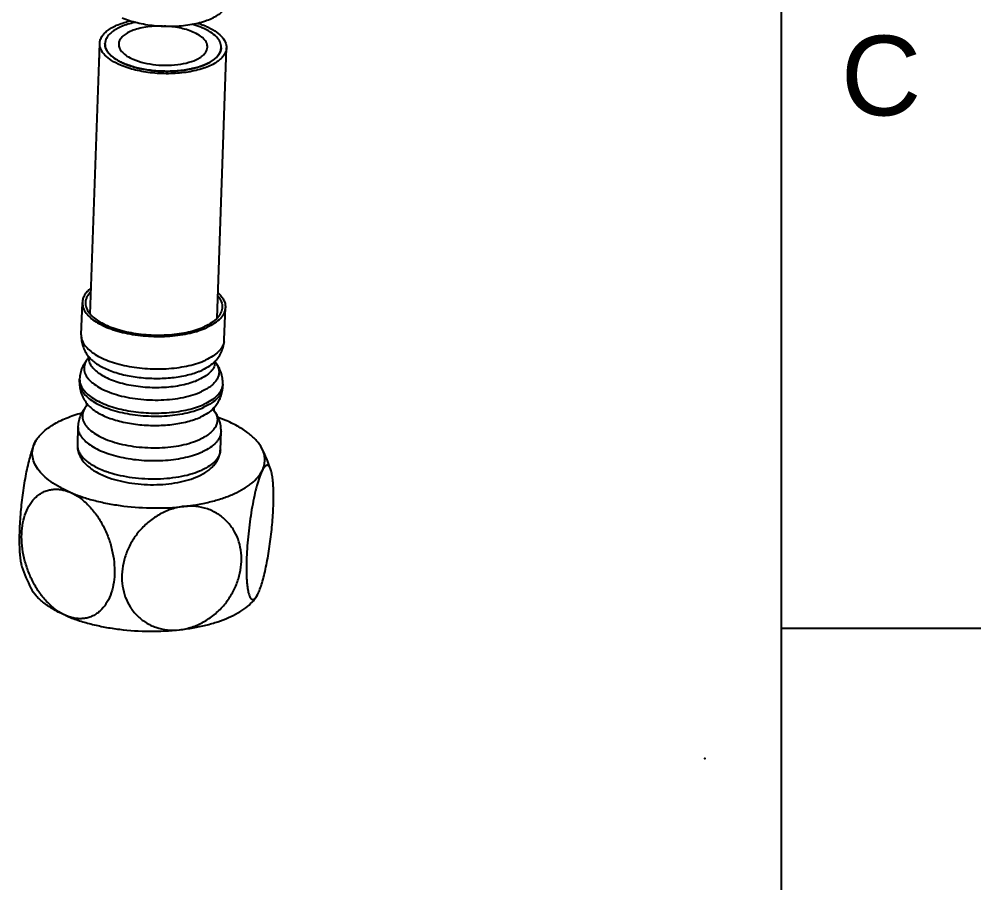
# Model space of a CAD drawing. Header units: millimetres. Extents: x 601 to 1195, y -13 to 407.
# Drawn here: x 1126.8 to 1195, y 139.5 to 200.8 of the extents above; entities that cross this region are included whole.
import ezdxf

# ---------------------------------------------------------------- set-up
doc = ezdxf.new("R2010")
doc.units = ezdxf.units.MM
doc.header["$LTSCALE"] = 0.1
doc.layers.add('02___PRT_ALL_AXES', color=7, linetype='Continuous')
doc.styles.get("Standard").update_dxf_attribs({"font": 'arial_0.ttf'})

msp = doc.modelspace()

# ---------------------------------------------------------------- linework, layer by layer
for p, q in [((1180.867, 0.869), (1180.867, 392.586)), ((1180.867, 157.556), (1195.008, 157.556))]:
    msp.add_line(p, q)
at = {"color": 7, "linetype": 'Continuous'}
for p, q in [((1131.202, 178.373), (1131.282, 180.676)), ((1141.348, 178.018), (1141.428, 180.321)), ((1131.084, 175.018), (1131.092, 175.236)), ((1131.092, 175.242), (1131.092, 175.236)), ((1131.108, 175.025), (1131.109, 175.02)), ((1141.209, 174.679), (1141.208, 174.675)), ((1141.238, 174.881), (1141.23, 174.663)), ((1141.238, 174.881), (1141.238, 174.887)), ((1130.974, 171.871), (1130.929, 170.574)), ((1141.075, 170.219), (1141.12, 171.516)), ((1127.923, 170.736), (1127.92, 170.73)), ((1127.923, 170.736), (1128.004, 170.882)), ((1127.923, 170.736), (1127.995, 170.867)), ((1143.657, 159.851), (1143.728, 159.981))]:
    msp.add_line(p, q, dxfattribs=at)
for centre, radius, start, end in [((1132.187, 178.339), 0.986, 177.99888, 178.86233), ((1140.353, 178.053), 0.995, 349.30703, 357.97598), ((1133.928, 178.563), 2.801, 217.43625, 219.05107), ((1131.405, 176.824), 0.319, 348.93414, 352.55654), ((1138.635, 178.404), 2.81, 316.94234, 318.2064), ((1141.038, 176.487), 0.32, 183.44181, 187.05219), ((1139.409, 175.422), 1.647, 36.29572, 37.34002), ((1137.81, 180.217), 4.77, 291.63269, 294.45512), ((1132.137, 175.214), 1.046, 190.67002, 191.2387), ((1133.811, 175.225), 2.801, 217.4439, 219.05103), ((1138.519, 175.066), 2.809, 316.94227, 318.2256), ((1139.291, 172.034), 1.647, 36.3094, 37.33995), ((1137.29, 162.361), 10.773, 66.81396, 70.33171), ((1135.333, 175.311), 7.032, 249.81188, 250.55795), ((1135.449, 175.639), 7.379, 250.56056, 252.13731), ((1142.55, 160.516), 1.291, 326.37247, 328.17792), ((1142.398, 160.611), 1.471, 328.14585, 328.87517)]:
    msp.add_arc(centre, radius, start, end, dxfattribs=at)
for points, knots in [([(1131.878, 181.678), (1131.789, 181.606), (1131.628, 181.459), (1131.438, 181.21), (1131.317, 180.948), (1131.285, 180.765), (1131.282, 180.676)], [0, 0, 0, 0, 0.285812, 0.542829, 0.777576, 1, 1, 1, 1]), ([(1131.882, 181.45), (1131.825, 181.391), (1131.723, 181.272), (1131.605, 181.077), (1131.53, 180.875), (1131.51, 180.737), (1131.507, 180.669)], [0, 0, 0, 0, 0.275777, 0.530404, 0.769388, 1, 1, 1, 1]), ([(1140.894, 181.123), (1140.945, 181.062), (1141.036, 180.937), (1141.137, 180.737), (1141.196, 180.533), (1141.206, 180.396), (1141.204, 180.329)], [0, 0, 0, 0, 0.275199, 0.529683, 0.768917, 1, 1, 1, 1]), ([(1140.9, 181.365), (1140.985, 181.288), (1141.136, 181.129), (1141.309, 180.866), (1141.412, 180.596), (1141.432, 180.41), (1141.428, 180.321)], [0, 0, 0, 0, 0.286003, 0.543051, 0.77772, 1, 1, 1, 1]), ([(1131.282, 180.676), (1131.28, 180.62), (1131.286, 180.505), (1131.339, 180.272), (1131.485, 179.979), (1131.766, 179.655), (1132.148, 179.352), (1132.623, 179.076), (1133.181, 178.832), (1133.81, 178.626), (1134.496, 178.461), (1135.224, 178.341), (1135.977, 178.27), (1136.739, 178.249), (1137.492, 178.278), (1138.22, 178.356), (1138.906, 178.483), (1139.534, 178.655), (1139.925, 178.804), (1140.106, 178.886)], [0, 0, 0, 0, 0.017173, 0.034743, 0.07238, 0.11519, 0.164273, 0.219897, 0.281742, 0.349088, 0.420933, 0.496074, 0.573182, 0.65085, 0.727655, 0.802202, 0.873181, 0.939434, 1, 1, 1, 1]), ([(1131.507, 180.669), (1131.505, 180.615), (1131.511, 180.505), (1131.561, 180.282), (1131.701, 180.002), (1131.969, 179.692), (1132.334, 179.403), (1132.788, 179.139), (1133.321, 178.906), (1133.923, 178.709), (1134.578, 178.551), (1135.274, 178.437), (1136.234, 178.346), (1137.2, 178.35), (1138.137, 178.451), (1138.793, 178.572), (1139.393, 178.736), (1139.767, 178.879), (1139.94, 178.958)], [0, 0, 0, 0, 0.017174, 0.034746, 0.072387, 0.1152, 0.164288, 0.219916, 0.281767, 0.349119, 0.420969, 0.496117, 0.573231, 0.727631, 0.802185, 0.87317, 0.939429, 1, 1, 1, 1]), ([(1141.204, 180.329), (1141.201, 180.264), (1141.183, 180.133), (1141.115, 179.941), (1141.008, 179.755), (1140.806, 179.506), (1140.454, 179.219), (1140.123, 179.041), (1139.94, 178.958)], [0, 0, 0, 0, 0.099138, 0.20154, 0.310077, 0.426982, 0.691059, 1, 1, 1, 1]), ([(1141.428, 180.321), (1141.426, 180.254), (1141.407, 180.116), (1141.336, 179.916), (1141.224, 179.721), (1141.013, 179.46), (1140.644, 179.16), (1140.298, 178.974), (1140.106, 178.886)], [0, 0, 0, 0, 0.099138, 0.20154, 0.310077, 0.426982, 0.691059, 1, 1, 1, 1]), ([(1131.202, 178.373), (1131.197, 178.236), (1131.212, 177.961), (1131.31, 177.563), (1131.475, 177.191), (1131.623, 176.966), (1131.704, 176.86)], [0, 0, 0, 0, 0.253166, 0.504832, 0.753874, 1, 1, 1, 1]), ([(1131.201, 178.358), (1131.2, 178.302), (1131.208, 178.187), (1131.263, 177.955), (1131.413, 177.663), (1131.697, 177.34), (1132.082, 177.039), (1132.558, 176.765), (1133.117, 176.523), (1133.745, 176.318), (1134.431, 176.154), (1135.158, 176.036), (1135.909, 175.966), (1136.669, 175.945), (1137.42, 175.975), (1138.145, 176.054), (1138.829, 176.181), (1139.455, 176.352), (1139.845, 176.501), (1140.025, 176.583)], [0, 0, 0, 0, 0.01717, 0.034769, 0.072532, 0.115508, 0.164756, 0.220514, 0.282453, 0.349847, 0.421693, 0.496794, 0.573827, 0.651396, 0.728084, 0.80251, 0.873371, 0.939518, 1, 1, 1, 1]), ([(1140.73, 176.531), (1140.82, 176.632), (1140.986, 176.847), (1141.18, 177.209), (1141.308, 177.604), (1141.343, 177.88), (1141.348, 178.018)], [0, 0, 0, 0, 0.246132, 0.495125, 0.746799, 1, 1, 1, 1]), ([(1141.331, 177.869), (1141.32, 177.807), (1141.284, 177.683), (1141.197, 177.504), (1141.077, 177.331), (1140.867, 177.1), (1140.52, 176.832), (1140.201, 176.663), (1140.025, 176.583)], [0, 0, 0, 0, 0.098939, 0.202489, 0.312677, 0.431004, 0.695511, 1, 1, 1, 1]), ([(1131.71, 176.729), (1131.62, 176.628), (1131.454, 176.412), (1131.26, 176.051), (1131.132, 175.656), (1131.097, 175.38), (1131.092, 175.242)], [0, 0, 0, 0, 0.246132, 0.495125, 0.746799, 1, 1, 1, 1]), ([(1131.708, 176.726), (1131.619, 176.623), (1131.506, 176.454), (1131.425, 176.206), (1131.402, 176.022), (1131.415, 175.837), (1131.484, 175.584), (1131.627, 175.342), (1131.824, 175.119), (1132.08, 174.887), (1132.482, 174.619), (1133.054, 174.345), (1133.716, 174.115), (1134.45, 173.936), (1135.235, 173.812), (1136.048, 173.747), (1136.865, 173.744), (1137.663, 173.802), (1138.418, 173.92), (1139.108, 174.094), (1139.535, 174.252), (1139.731, 174.342)], [0, 0, 0, 0, 0.040535, 0.059156, 0.077257, 0.095383, 0.114074, 0.154856, 0.177718, 0.20245, 0.257749, 0.320745, 0.390623, 0.466074, 0.545468, 0.62697, 0.708641, 0.788535, 0.864793, 0.935738, 1, 1, 1, 1]), ([(1131.712, 176.727), (1131.71, 176.724), (1131.706, 176.718), (1131.705, 176.716), (1131.702, 176.712), (1131.703, 176.714), (1131.705, 176.717), (1131.707, 176.724), (1131.711, 176.734), (1131.715, 176.747), (1131.717, 176.757), (1131.718, 176.763)], [0, 0, 0, 0, 0.15406, 0.233429, 0.247169, 0.249643, 0.299944, 0.405818, 0.561781, 0.76191, 1, 1, 1, 1]), ([(1131.722, 176.769), (1131.721, 176.668), (1131.756, 176.455), (1131.913, 176.153), (1132.166, 175.868), (1132.508, 175.601), (1132.93, 175.359), (1133.426, 175.145), (1133.984, 174.963), (1134.809, 174.767), (1135.904, 174.631), (1137.014, 174.637), (1137.881, 174.732), (1138.486, 174.844), (1139.04, 174.996), (1139.385, 175.127), (1139.545, 175.2)], [0, 0, 0, 0, 0.034672, 0.072498, 0.115554, 0.164882, 0.220712, 0.282706, 0.350138, 0.422005, 0.574049, 0.728177, 0.802576, 0.873408, 0.939536, 1, 1, 1, 1]), ([(1131.753, 176.798), (1131.825, 176.709), (1131.996, 176.536), (1132.302, 176.304), (1132.668, 176.088), (1133.089, 175.893), (1133.557, 175.721), (1134.251, 175.52), (1135.186, 175.347), (1136.349, 175.263), (1137.505, 175.303), (1138.429, 175.442), (1139.107, 175.617), (1139.42, 175.725), (1139.569, 175.784)], [0, 0, 0, 0, 0.041647, 0.088191, 0.139729, 0.196065, 0.256786, 0.321322, 0.458929, 0.602521, 0.74504, 0.879533, 0.941846, 1, 1, 1, 1]), ([(1140.717, 176.454), (1140.713, 176.395), (1140.694, 176.275), (1140.629, 176.099), (1140.528, 175.929), (1140.341, 175.702), (1140.017, 175.44), (1139.713, 175.277), (1139.545, 175.2)], [0, 0, 0, 0, 0.099038, 0.201563, 0.310325, 0.427436, 0.691627, 1, 1, 1, 1]), ([(1140.737, 176.397), (1140.799, 176.312), (1140.904, 176.137), (1140.986, 175.849), (1140.978, 175.559), (1140.882, 175.277), (1140.702, 175.01), (1140.445, 174.761), (1140.116, 174.533), (1139.866, 174.404), (1139.731, 174.342)], [0, 0, 0, 0, 0.118034, 0.225767, 0.329593, 0.43688, 0.554135, 0.685789, 0.83422, 1, 1, 1, 1]), ([(1140.688, 176.485), (1140.573, 176.362), (1140.286, 176.131), (1139.964, 175.957), (1139.785, 175.876)], [0, 0, 0, 0, 0.461402, 1, 1, 1, 1]), ([(1140.72, 176.448), (1140.721, 176.441), (1140.724, 176.424), (1140.728, 176.407), (1140.732, 176.397)], [0, 0, 0, 0, 0.384459, 1, 1, 1, 1]), ([(1141.238, 174.887), (1141.243, 175.024), (1141.228, 175.298), (1141.13, 175.697), (1140.965, 176.068), (1140.817, 176.294), (1140.736, 176.4)], [0, 0, 0, 0, 0.253166, 0.504832, 0.753874, 1, 1, 1, 1]), ([(1131.084, 175.018), (1131.08, 174.883), (1131.098, 174.611), (1131.197, 174.217), (1131.361, 173.85), (1131.507, 173.627), (1131.587, 173.523)], [0, 0, 0, 0, 0.253189, 0.504825, 0.753854, 1, 1, 1, 1]), ([(1131.084, 175.018), (1131.083, 174.962), (1131.089, 174.847), (1131.143, 174.614), (1131.29, 174.322), (1131.572, 173.998), (1131.955, 173.696), (1132.43, 173.421), (1132.989, 173.177), (1133.618, 172.971), (1134.303, 172.806), (1135.031, 172.687), (1135.784, 172.617), (1136.545, 172.596), (1137.298, 172.625), (1138.024, 172.704), (1138.709, 172.83), (1139.337, 173.002), (1139.727, 173.151), (1139.908, 173.233)], [0, 0, 0, 0, 0.017171, 0.034752, 0.072433, 0.1153, 0.164442, 0.220113, 0.281991, 0.349354, 0.421199, 0.496327, 0.573408, 0.651042, 0.727806, 0.80231, 0.873248, 0.939463, 1, 1, 1, 1]), ([(1131.092, 175.236), (1131.091, 175.219), (1131.091, 175.148), (1131.099, 175.078), (1131.108, 175.025)], [0, 0, 0, 0, 0.248672, 1, 1, 1, 1]), ([(1131.111, 175.01), (1131.133, 174.898), (1131.221, 174.667), (1131.45, 174.35), (1131.775, 174.051), (1132.189, 173.774), (1132.684, 173.524), (1133.25, 173.306), (1133.877, 173.123), (1134.788, 172.93), (1135.983, 172.803), (1137.187, 172.825), (1138.121, 172.936), (1138.773, 173.062), (1139.371, 173.229), (1139.743, 173.373), (1139.916, 173.452)], [0, 0, 0, 0, 0.035619, 0.075488, 0.120944, 0.172509, 0.230118, 0.293289, 0.36125, 0.433018, 0.583289, 0.734289, 0.806945, 0.876101, 0.940738, 1, 1, 1, 1]), ([(1141.23, 174.663), (1141.228, 174.596), (1141.208, 174.459), (1141.136, 174.259), (1141.024, 174.065), (1140.813, 173.805), (1140.445, 173.506), (1140.1, 173.321), (1139.908, 173.233)], [0, 0, 0, 0, 0.099111, 0.201542, 0.310133, 0.42709, 0.691195, 1, 1, 1, 1]), ([(1141.208, 174.675), (1141.177, 174.555), (1141.065, 174.31), (1140.783, 173.985), (1140.392, 173.691), (1140.084, 173.528), (1139.916, 173.452)], [0, 0, 0, 0, 0.202972, 0.432542, 0.697286, 1, 1, 1, 1]), ([(1140.614, 173.195), (1140.702, 173.294), (1140.867, 173.507), (1141.059, 173.864), (1141.188, 174.254), (1141.225, 174.526), (1141.23, 174.663)], [0, 0, 0, 0, 0.246151, 0.495136, 0.746778, 1, 1, 1, 1]), ([(1141.238, 174.881), (1141.237, 174.864), (1141.233, 174.797), (1141.221, 174.729), (1141.209, 174.679)], [0, 0, 0, 0, 0.24876, 1, 1, 1, 1]), ([(1131.591, 173.34), (1131.502, 173.24), (1131.338, 173.027), (1131.145, 172.67), (1131.017, 172.281), (1130.98, 172.008), (1130.974, 171.871)], [0, 0, 0, 0, 0.246151, 0.495136, 0.746778, 1, 1, 1, 1]), ([(1131.589, 173.337), (1131.5, 173.234), (1131.387, 173.065), (1131.306, 172.817), (1131.283, 172.633), (1131.297, 172.448), (1131.365, 172.195), (1131.509, 171.953), (1131.706, 171.73), (1131.962, 171.498), (1132.364, 171.23), (1132.936, 170.956), (1133.598, 170.727), (1134.332, 170.547), (1135.117, 170.423), (1135.93, 170.359), (1136.747, 170.356), (1137.545, 170.414), (1138.299, 170.532), (1138.989, 170.706), (1139.416, 170.864), (1139.612, 170.954)], [0, 0, 0, 0, 0.040521, 0.059139, 0.077238, 0.095364, 0.114058, 0.154848, 0.177714, 0.202452, 0.257759, 0.320763, 0.390644, 0.466097, 0.545491, 0.62699, 0.708657, 0.788547, 0.8648, 0.935741, 1, 1, 1, 1]), ([(1131.593, 173.338), (1131.591, 173.334), (1131.589, 173.332), (1131.583, 173.322), (1131.587, 173.331), (1131.59, 173.338), (1131.595, 173.354), (1131.599, 173.374), (1131.603, 173.398), (1131.605, 173.415), (1131.605, 173.425)], [0, 0, 0, 0, 0.104652, 0.136744, 0.168257, 0.254882, 0.389016, 0.562893, 0.768862, 1, 1, 1, 1]), ([(1131.605, 173.425), (1131.606, 173.447), (1131.603, 173.482), (1131.595, 173.515), (1131.591, 173.525)], [0, 0, 0, 0, 0.673679, 1, 1, 1, 1]), ([(1131.636, 173.461), (1131.711, 173.369), (1131.888, 173.19), (1132.208, 172.951), (1132.591, 172.73), (1133.031, 172.531), (1133.521, 172.357), (1134.246, 172.157), (1135.22, 171.991), (1136.422, 171.922), (1137.606, 171.987), (1138.542, 172.152), (1139.217, 172.352), (1139.524, 172.473), (1139.668, 172.539)], [0, 0, 0, 0, 0.041891, 0.088868, 0.141016, 0.198104, 0.259671, 0.325083, 0.464255, 0.608695, 0.750819, 0.88329, 0.943949, 1, 1, 1, 1]), ([(1128.004, 170.882), (1128.135, 171.099), (1128.401, 171.404), (1128.828, 171.755), (1129.217, 172.012), (1129.657, 172.253), (1130.327, 172.556), (1130.867, 172.737), (1131.242, 172.843)], [0, 0, 0, 0, 0.197461, 0.308822, 0.429235, 0.558827, 0.697454, 1, 1, 1, 1]), ([(1140.618, 173.009), (1140.681, 172.924), (1140.785, 172.749), (1140.867, 172.461), (1140.86, 172.171), (1140.763, 171.889), (1140.584, 171.622), (1140.327, 171.373), (1139.998, 171.145), (1139.747, 171.015), (1139.612, 170.954)], [0, 0, 0, 0, 0.118048, 0.225788, 0.329614, 0.436897, 0.554146, 0.685794, 0.834222, 1, 1, 1, 1]), ([(1140.571, 173.148), (1140.456, 173.025), (1140.17, 172.794), (1139.847, 172.62), (1139.668, 172.539)], [0, 0, 0, 0, 0.461402, 1, 1, 1, 1]), ([(1140.6, 173.11), (1140.599, 173.087), (1140.601, 173.053), (1140.609, 173.019), (1140.613, 173.009)], [0, 0, 0, 0, 0.673679, 1, 1, 1, 1]), ([(1140.612, 173.197), (1140.614, 173.2), (1140.616, 173.203), (1140.622, 173.212), (1140.617, 173.203), (1140.615, 173.196), (1140.61, 173.18), (1140.605, 173.161), (1140.601, 173.136), (1140.6, 173.119), (1140.6, 173.11)], [0, 0, 0, 0, 0.104652, 0.136744, 0.168257, 0.254882, 0.389016, 0.562893, 0.768862, 1, 1, 1, 1]), ([(1141.12, 171.516), (1141.124, 171.652), (1141.107, 171.923), (1141.008, 172.317), (1140.844, 172.684), (1140.698, 172.907), (1140.617, 173.012)], [0, 0, 0, 0, 0.253189, 0.504825, 0.753854, 1, 1, 1, 1]), ([(1144.015, 170.321), (1143.915, 170.515), (1143.64, 170.898), (1143.082, 171.406), (1142.367, 171.873), (1141.824, 172.138), (1141.532, 172.264)], [0, 0, 0, 0, 0.203193, 0.436264, 0.702048, 1, 1, 1, 1]), ([(1130.974, 171.866), (1130.972, 171.81), (1130.978, 171.695), (1131.03, 171.461), (1131.177, 171.169), (1131.458, 170.844), (1131.84, 170.542), (1132.315, 170.266), (1132.873, 170.022), (1133.502, 169.815), (1134.188, 169.65), (1134.916, 169.531), (1135.669, 169.46), (1136.431, 169.438), (1137.184, 169.467), (1137.912, 169.546), (1138.598, 169.673), (1139.226, 169.844), (1139.617, 169.993), (1139.798, 170.076)], [0, 0, 0, 0, 0.017173, 0.034743, 0.072381, 0.115192, 0.164277, 0.219901, 0.281747, 0.349093, 0.420938, 0.496079, 0.573186, 0.650854, 0.727658, 0.802204, 0.873182, 0.939434, 1, 1, 1, 1]), ([(1141.12, 171.511), (1141.118, 171.443), (1141.099, 171.306), (1141.028, 171.105), (1140.915, 170.91), (1140.705, 170.65), (1140.336, 170.35), (1139.99, 170.163), (1139.798, 170.076)], [0, 0, 0, 0, 0.099139, 0.20154, 0.310076, 0.42698, 0.691056, 1, 1, 1, 1]), ([(1127.92, 170.73), (1127.863, 170.617), (1127.755, 170.355), (1127.61, 169.913), (1127.469, 169.391), (1127.336, 168.806), (1127.214, 168.173), (1127.067, 167.281), (1126.926, 166.155), (1126.84, 165.042), (1126.808, 164.195), (1126.805, 163.619), (1126.821, 163.096), (1126.856, 162.637), (1126.909, 162.253), (1126.962, 162.024), (1126.995, 161.926)], [0, 0, 0, 0, 0.04247, 0.094924, 0.155881, 0.223576, 0.296195, 0.371997, 0.526791, 0.67647, 0.746229, 0.811048, 0.869834, 0.921542, 0.965206, 1, 1, 1, 1]), ([(1130.426, 167.201), (1130.171, 167.31), (1129.694, 167.54), (1129.052, 167.936), (1128.524, 168.364), (1128.121, 168.818), (1127.849, 169.293), (1127.719, 169.783), (1127.738, 170.275), (1127.847, 170.584), (1127.92, 170.73)], [0, 0, 0, 0, 0.171131, 0.32656, 0.46581, 0.589513, 0.699848, 0.800925, 0.898714, 1, 1, 1, 1]), ([(1130.929, 170.574), (1130.924, 170.448), (1130.946, 170.192), (1131.067, 169.828), (1131.262, 169.495), (1131.609, 169.089), (1132.185, 168.66), (1132.714, 168.412), (1132.999, 168.302)], [0, 0, 0, 0, 0.116205, 0.232239, 0.348856, 0.46772, 0.71971, 1, 1, 1, 1]), ([(1130.929, 170.574), (1130.926, 170.487), (1130.944, 170.307), (1131.042, 170.042), (1131.207, 169.785), (1131.436, 169.539), (1131.725, 169.305), (1132.071, 169.085), (1132.469, 168.884), (1132.756, 168.767), (1132.907, 168.711)], [0, 0, 0, 0, 0.090856, 0.186556, 0.291041, 0.406951, 0.535711, 0.677762, 0.832807, 1, 1, 1, 1]), ([(1139.513, 168.346), (1139.722, 168.442), (1140.022, 168.605), (1140.376, 168.876), (1140.604, 169.099), (1140.796, 169.346), (1140.945, 169.618), (1141.044, 169.912), (1141.071, 170.117), (1141.075, 170.219)], [0, 0, 0, 0, 0.269166, 0.396034, 0.519243, 0.64016, 0.760133, 0.879934, 1, 1, 1, 1]), ([(1141.075, 170.219), (1141.073, 170.152), (1141.053, 170.014), (1140.982, 169.814), (1140.87, 169.619), (1140.659, 169.358), (1140.29, 169.058), (1139.944, 168.872), (1139.753, 168.784)], [0, 0, 0, 0, 0.099139, 0.20154, 0.310076, 0.42698, 0.691056, 1, 1, 1, 1]), ([(1144.034, 168.729), (1144.097, 168.853), (1144.195, 169.111), (1144.242, 169.521), (1144.183, 169.934), (1144.08, 170.194), (1144.015, 170.321)], [0, 0, 0, 0, 0.252632, 0.49562, 0.740899, 1, 1, 1, 1]), ([(1133.185, 168.616), (1133.444, 168.532), (1133.988, 168.388), (1134.836, 168.24), (1135.72, 168.159), (1136.612, 168.147), (1137.486, 168.203), (1138.314, 168.327), (1139.07, 168.514), (1139.538, 168.687), (1139.753, 168.784)], [0, 0, 0, 0, 0.122175, 0.251628, 0.385215, 0.51958, 0.651325, 0.777187, 0.894216, 1, 1, 1, 1]), ([(1138.481, 166.197), (1138.817, 166.235), (1139.471, 166.329), (1140.413, 166.53), (1141.28, 166.784), (1142.057, 167.089), (1142.634, 167.387), (1143.038, 167.649), (1143.52, 168.014), (1143.864, 168.39), (1144.034, 168.729)], [0, 0, 0, 0, 0.161045, 0.314336, 0.45806, 0.590721, 0.711288, 0.766909, 0.819418, 1, 1, 1, 1]), ([(1144.034, 168.729), (1144, 168.661), (1143.934, 168.512), (1143.802, 168.164), (1143.646, 167.646), (1143.476, 166.943), (1143.322, 166.158), (1143.188, 165.324), (1143.078, 164.468), (1142.995, 163.618), (1142.94, 162.797), (1142.915, 162.028), (1142.919, 161.43), (1142.94, 160.993), (1142.962, 160.703), (1142.992, 160.442), (1143.03, 160.212), (1143.075, 160.015), (1143.126, 159.853), (1143.177, 159.742), (1143.224, 159.675), (1143.267, 159.629), (1143.318, 159.597), (1143.373, 159.592), (1143.414, 159.6), (1143.456, 159.619), (1143.517, 159.663), (1143.557, 159.709), (1143.584, 159.743)], [0, 0, 0, 0, 0.023423, 0.050674, 0.115426, 0.191347, 0.275129, 0.363564, 0.45372, 0.542937, 0.628801, 0.709079, 0.781679, 0.814482, 0.844637, 0.871919, 0.896124, 0.917071, 0.934638, 0.948807, 0.954684, 0.959835, 0.968474, 0.972497, 0.976706, 0.981382, 0.98674, 1, 1, 1, 1]), ([(1143.728, 159.981), (1143.785, 160.094), (1143.893, 160.355), (1144.039, 160.796), (1144.18, 161.317), (1144.313, 161.902), (1144.436, 162.535), (1144.583, 163.428), (1144.724, 164.555), (1144.811, 165.67), (1144.843, 166.519), (1144.846, 167.096), (1144.83, 167.62), (1144.796, 168.079), (1144.742, 168.464), (1144.689, 168.693), (1144.656, 168.792)], [0, 0, 0, 0, 0.042275, 0.094579, 0.15543, 0.22306, 0.295652, 0.371461, 0.526346, 0.676168, 0.746003, 0.810895, 0.869742, 0.9215, 0.965193, 1, 1, 1, 1]), ([(1144.656, 168.792), (1144.64, 168.841), (1144.607, 168.927), (1144.552, 169.021), (1144.502, 169.074), (1144.466, 169.1), (1144.427, 169.115), (1144.371, 169.119), (1144.312, 169.096), (1144.259, 169.056), (1144.196, 168.993), (1144.117, 168.885), (1144.063, 168.785), (1144.034, 168.729)], [0, 0, 0, 0, 0.155739, 0.27844, 0.328787, 0.373279, 0.413953, 0.453611, 0.541411, 0.595031, 0.656969, 0.808777, 1, 1, 1, 1]), ([(1132.999, 168.302), (1133.246, 168.206), (1133.767, 168.04), (1134.588, 167.866), (1135.452, 167.762), (1136.333, 167.729), (1137.203, 167.77), (1138.036, 167.884), (1138.808, 168.068), (1139.289, 168.244), (1139.513, 168.346)], [0, 0, 0, 0, 0.119272, 0.246027, 0.377676, 0.511062, 0.642836, 0.769834, 0.889417, 1, 1, 1, 1]), ([(1130.119, 158.454), (1129.884, 158.555), (1129.419, 158.826), (1128.797, 159.375), (1128.241, 160.052), (1127.773, 160.824), (1127.404, 161.656), (1127.143, 162.52), (1126.995, 163.386), (1126.962, 164.228), (1127.046, 165.022), (1127.244, 165.744), (1127.555, 166.372), (1127.911, 166.803), (1128.243, 167.067), (1128.512, 167.224), (1128.8, 167.339), (1129.107, 167.408), (1129.427, 167.43), (1129.877, 167.394), (1130.211, 167.293), (1130.426, 167.201)], [0, 0, 0, 0, 0.061983, 0.129011, 0.199848, 0.272911, 0.346628, 0.419577, 0.490536, 0.558519, 0.622785, 0.682896, 0.738826, 0.791126, 0.816355, 0.841242, 0.866076, 0.891176, 0.916865, 0.943439, 1, 1, 1, 1]), ([(1130.426, 167.201), (1130.661, 167.1), (1131.126, 166.828), (1131.749, 166.279), (1132.304, 165.602), (1132.772, 164.831), (1133.141, 163.998), (1133.402, 163.135), (1133.55, 162.269), (1133.583, 161.427), (1133.499, 160.633), (1133.301, 159.91), (1132.99, 159.282), (1132.634, 158.852), (1132.302, 158.587), (1132.033, 158.43), (1131.745, 158.316), (1131.438, 158.247), (1131.118, 158.225), (1130.668, 158.26), (1130.334, 158.361), (1130.119, 158.454)], [0, 0, 0, 0, 0.061984, 0.129014, 0.199852, 0.272916, 0.346629, 0.419572, 0.490536, 0.558523, 0.62279, 0.682901, 0.738829, 0.791128, 0.816357, 0.841244, 0.866078, 0.891179, 0.916867, 0.94344, 1, 1, 1, 1]), ([(1130.426, 167.201), (1130.702, 167.082), (1131.284, 166.863), (1132.206, 166.594), (1133.191, 166.378), (1134.579, 166.164), (1136.353, 166.049), (1137.778, 166.118), (1138.481, 166.197)], [0, 0, 0, 0, 0.110039, 0.2275, 0.350998, 0.478949, 0.741183, 1, 1, 1, 1]), ([(1138.481, 166.197), (1138.187, 166.164), (1137.598, 166.033), (1136.767, 165.667), (1136.01, 165.152), (1135.356, 164.518), (1134.823, 163.793), (1134.425, 163.007), (1134.169, 162.186), (1134.063, 161.356), (1134.108, 160.541), (1134.305, 159.766), (1134.652, 159.056), (1135.142, 158.439), (1135.764, 157.942), (1136.5, 157.592), (1137.32, 157.413), (1137.89, 157.418), (1138.175, 157.45)], [0, 0, 0, 0, 0.065669, 0.132691, 0.200238, 0.267504, 0.333839, 0.398778, 0.462048, 0.523572, 0.583462, 0.642022, 0.699745, 0.757284, 0.815406, 0.874885, 0.936329, 1, 1, 1, 1]), ([(1138.175, 157.45), (1138.469, 157.483), (1139.058, 157.614), (1139.889, 157.98), (1140.646, 158.495), (1141.3, 159.129), (1141.833, 159.854), (1142.232, 160.64), (1142.487, 161.461), (1142.594, 162.291), (1142.549, 163.106), (1142.352, 163.882), (1142.005, 164.591), (1141.514, 165.208), (1140.892, 165.705), (1140.156, 166.055), (1139.336, 166.234), (1138.767, 166.229), (1138.481, 166.197)], [0, 0, 0, 0, 0.065669, 0.13269, 0.200238, 0.267504, 0.333839, 0.398778, 0.462048, 0.523572, 0.583462, 0.642022, 0.699745, 0.757285, 0.815407, 0.874885, 0.936329, 1, 1, 1, 1]), ([(1130.119, 158.454), (1129.827, 158.579), (1129.284, 158.844), (1128.569, 159.312), (1128.011, 159.819), (1127.736, 160.203), (1127.637, 160.396)], [0, 0, 0, 0, 0.297952, 0.563736, 0.796807, 1, 1, 1, 1]), ([(1138.175, 157.45), (1138.498, 157.486), (1139.127, 157.576), (1140.036, 157.765), (1140.876, 158.005), (1141.635, 158.291), (1142.302, 158.62), (1142.866, 158.985), (1143.32, 159.384), (1143.555, 159.684), (1143.648, 159.836)], [0, 0, 0, 0, 0.158788, 0.310317, 0.452921, 0.585209, 0.706176, 0.815331, 0.912881, 1, 1, 1, 1]), ([(1143.584, 159.743), (1143.587, 159.747), (1143.601, 159.766), (1143.615, 159.786), (1143.625, 159.801)], [0, 0, 0, 0, 0.239463, 1, 1, 1, 1]), ([(1130.119, 158.454), (1130.396, 158.335), (1130.978, 158.115), (1131.9, 157.847), (1132.885, 157.631), (1134.273, 157.416), (1136.047, 157.302), (1137.472, 157.371), (1138.175, 157.45)], [0, 0, 0, 0, 0.110039, 0.2275, 0.350998, 0.478949, 0.741183, 1, 1, 1, 1])]:
    msp.add_open_spline(points, degree=3, knots=knots, dxfattribs=at)
for p in [(1180.867, 157.556), (1175.438, 148.312)]:
    msp.add_point(p)
at = {"layer": '02___PRT_ALL_AXES', "color": 7, "linetype": 'Continuous'}
for p, q in [((1131.841, 179.845), (1132.513, 199.032)), ((1132.465, 197.578), (1132.518, 199.114)), ((1140.837, 179.556), (1141.508, 198.743)), ((1131.605, 173.425), (1131.604, 173.387)), ((1140.6, 173.11), (1140.598, 173.072))]:
    msp.add_line(p, q, dxfattribs=at)
for centre, radius, start, end in [((1137.843, 195.155), 5.565, 66.75276, 68.71727), ((1134.496, 165.428), 10.703, 18.3178, 27.20542), ((1137.155, 165.289), 10.703, 198.3178, 207.20542)]:
    msp.add_arc(centre, radius, start, end, dxfattribs=at)
for points, knots in [([(1134.099, 200.871), (1134.442, 200.724), (1135.197, 200.486), (1136.4, 200.289), (1137.66, 200.241), (1138.879, 200.348), (1139.96, 200.598), (1140.724, 200.929), (1141.182, 201.263), (1141.425, 201.522), (1141.581, 201.8), (1141.622, 201.999), (1141.626, 202.095)], [0, 0, 0, 0, 0.134724, 0.284173, 0.438921, 0.588823, 0.724393, 0.838327, 0.886184, 0.928196, 0.965463, 1, 1, 1, 1]), ([(1132.513, 199.045), (1132.516, 199.13), (1132.549, 199.304), (1132.671, 199.552), (1132.863, 199.786), (1133.227, 200.093), (1133.843, 200.414), (1134.396, 200.583), (1134.701, 200.655)], [0, 0, 0, 0, 0.087963, 0.181472, 0.284872, 0.400872, 0.674059, 1, 1, 1, 1]), ([(1135.082, 200.549), (1134.779, 200.487), (1134.227, 200.335), (1133.609, 200.037), (1133.242, 199.745), (1133.048, 199.521), (1132.924, 199.282), (1132.891, 199.114), (1132.888, 199.032)], [0, 0, 0, 0, 0.327723, 0.602494, 0.718595, 0.821427, 0.913703, 1, 1, 1, 1]), ([(1136.958, 200.277), (1136.565, 200.286), (1135.988, 200.252), (1135.264, 200.102), (1134.798, 199.95), (1134.411, 199.759), (1134.114, 199.535), (1133.918, 199.281), (1133.866, 199.088), (1133.862, 198.998)], [0, 0, 0, 0, 0.328527, 0.479727, 0.616696, 0.736666, 0.83863, 0.924398, 1, 1, 1, 1]), ([(1139.131, 199.854), (1138.824, 199.986), (1138.14, 200.182), (1137.435, 200.261), (1137.064, 200.274)], [0, 0, 0, 0, 0.473088, 1, 1, 1, 1]), ([(1139.787, 200.153), (1139.73, 200.178), (1139.487, 200.277), (1139.238, 200.358), (1139.047, 200.411)], [0, 0, 0, 0, 0.238972, 1, 1, 1, 1]), ([(1140.159, 198.777), (1140.162, 198.877), (1140.112, 199.097), (1139.895, 199.388), (1139.558, 199.649), (1139.284, 199.789), (1139.131, 199.854)], [0, 0, 0, 0, 0.191389, 0.413187, 0.681701, 1, 1, 1, 1]), ([(1139.44, 200.488), (1139.477, 200.477), (1139.619, 200.431), (1139.759, 200.381), (1139.863, 200.341)], [0, 0, 0, 0, 0.255583, 1, 1, 1, 1]), ([(1141.133, 198.743), (1141.138, 198.874), (1141.072, 199.162), (1140.788, 199.543), (1140.347, 199.884), (1139.987, 200.067), (1139.787, 200.153)], [0, 0, 0, 0, 0.191389, 0.413187, 0.681704, 1, 1, 1, 1]), ([(1140.04, 200.269), (1140.258, 200.175), (1140.65, 199.975), (1141.131, 199.602), (1141.442, 199.187), (1141.513, 198.873), (1141.508, 198.73)], [0, 0, 0, 0, 0.318296, 0.586813, 0.808611, 1, 1, 1, 1]), ([(1133.982, 197.507), (1133.763, 197.601), (1133.371, 197.801), (1132.89, 198.173), (1132.579, 198.589), (1132.508, 198.902), (1132.513, 199.045)], [0, 0, 0, 0, 0.318296, 0.586813, 0.808611, 1, 1, 1, 1]), ([(1132.888, 199.032), (1132.884, 198.901), (1132.949, 198.614), (1133.233, 198.233), (1133.674, 197.891), (1134.034, 197.708), (1134.234, 197.622)], [0, 0, 0, 0, 0.191389, 0.413187, 0.681704, 1, 1, 1, 1]), ([(1132.916, 198.789), (1132.911, 198.809), (1132.893, 198.889), (1132.886, 198.971), (1132.888, 199.032)], [0, 0, 0, 0, 0.254258, 1, 1, 1, 1]), ([(1133.027, 198.531), (1133.015, 198.552), (1132.969, 198.634), (1132.934, 198.722), (1132.916, 198.789)], [0, 0, 0, 0, 0.260125, 1, 1, 1, 1]), ([(1133.219, 198.281), (1133.2, 198.301), (1133.129, 198.379), (1133.067, 198.465), (1133.027, 198.531)], [0, 0, 0, 0, 0.262376, 1, 1, 1, 1]), ([(1133.862, 198.998), (1133.859, 198.898), (1133.909, 198.678), (1134.126, 198.388), (1134.463, 198.127), (1134.737, 197.987), (1134.89, 197.921)], [0, 0, 0, 0, 0.191389, 0.413187, 0.681701, 1, 1, 1, 1]), ([(1141.508, 198.73), (1141.504, 198.635), (1141.463, 198.436), (1141.307, 198.158), (1141.065, 197.899), (1140.606, 197.565), (1139.843, 197.234), (1138.761, 196.983), (1137.543, 196.877), (1136.282, 196.924), (1135.08, 197.122), (1134.324, 197.359), (1133.982, 197.507)], [0, 0, 0, 0, 0.034537, 0.071804, 0.113816, 0.161673, 0.275607, 0.411177, 0.561079, 0.715827, 0.865276, 1, 1, 1, 1]), ([(1134.234, 197.622), (1134.548, 197.487), (1135.241, 197.269), (1136.343, 197.088), (1137.498, 197.044), (1138.615, 197.142), (1139.607, 197.372), (1140.307, 197.675), (1140.727, 197.981), (1140.949, 198.218), (1141.092, 198.474), (1141.13, 198.656), (1141.133, 198.743)], [0, 0, 0, 0, 0.134724, 0.284173, 0.438921, 0.588823, 0.724393, 0.838327, 0.886184, 0.928196, 0.965463, 1, 1, 1, 1]), ([(1141.076, 198.47), (1141.013, 198.309), (1140.84, 198.081), (1140.536, 197.837), (1140.123, 197.589), (1139.484, 197.341), (1138.605, 197.146), (1137.631, 197.054), (1136.619, 197.07), (1135.63, 197.194), (1134.995, 197.35), (1134.696, 197.448)], [0, 0, 0, 0, 0.07577, 0.120664, 0.170764, 0.286172, 0.419194, 0.564237, 0.714336, 0.862004, 1, 1, 1, 1]), ([(1134.89, 197.921), (1135.13, 197.818), (1135.659, 197.652), (1136.501, 197.513), (1137.383, 197.48), (1138.236, 197.554), (1138.993, 197.73), (1139.528, 197.962), (1139.848, 198.195), (1140.018, 198.377), (1140.128, 198.571), (1140.156, 198.711), (1140.159, 198.777)], [0, 0, 0, 0, 0.134724, 0.284172, 0.438919, 0.588822, 0.724391, 0.838326, 0.886184, 0.928195, 0.965463, 1, 1, 1, 1]), ([(1141.133, 198.743), (1141.132, 198.72), (1141.125, 198.627), (1141.101, 198.535), (1141.076, 198.47)], [0, 0, 0, 0, 0.246795, 1, 1, 1, 1]), ([(1133.488, 198.042), (1133.463, 198.061), (1133.368, 198.135), (1133.279, 198.216), (1133.219, 198.281)], [0, 0, 0, 0, 0.262159, 1, 1, 1, 1]), ([(1133.829, 197.821), (1133.798, 197.839), (1133.681, 197.907), (1133.568, 197.982), (1133.488, 198.042)], [0, 0, 0, 0, 0.260878, 1, 1, 1, 1]), ([(1134.234, 197.622), (1134.198, 197.637), (1134.06, 197.699), (1133.926, 197.767), (1133.829, 197.821)], [0, 0, 0, 0, 0.258981, 1, 1, 1, 1]), ([(1134.696, 197.448), (1134.656, 197.462), (1134.5, 197.514), (1134.346, 197.574), (1134.234, 197.622)], [0, 0, 0, 0, 0.257398, 1, 1, 1, 1])]:
    msp.add_open_spline(points, degree=3, knots=knots, dxfattribs=at)

# ---------------------------------------------------------------- texts
at = {"insert": (1187.937, 196.728), "char_height": 5.657, "attachment_point": 5}
msp.add_mtext_dynamic_manual_height_columns('C', width=10, gutter_width=12.5, heights=[0], dxfattribs=at)

doc.saveas('drawing.dxf')
